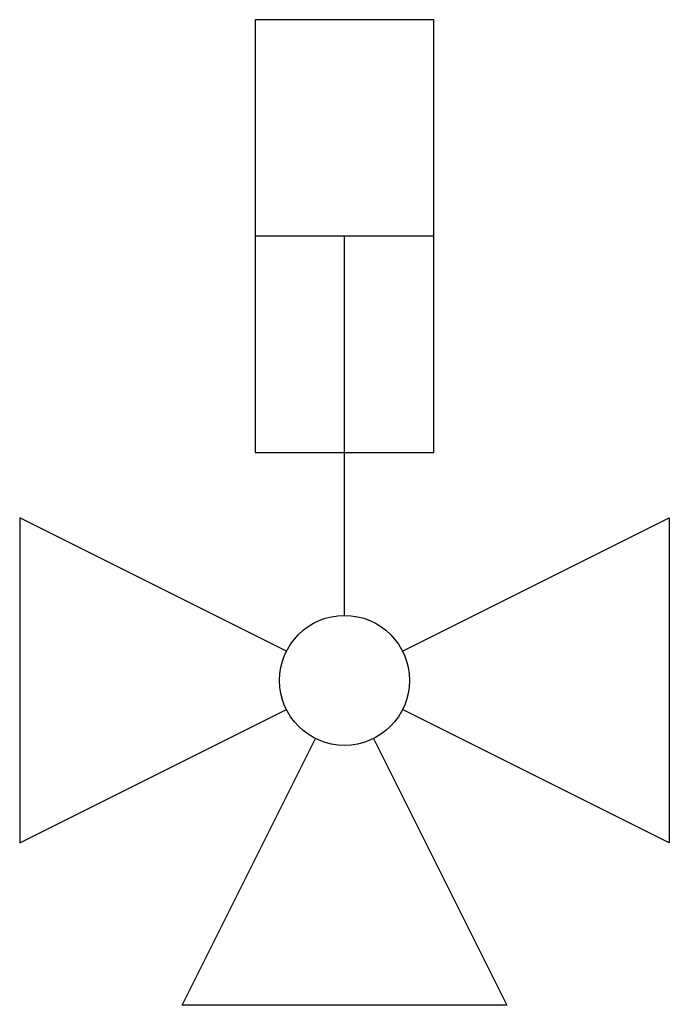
# Model space of a CAD drawing. Header units: millimetres. Extents: x -150 to 150, y -150 to 305.
import ezdxf

# ---------------------------------------------------------------- set-up
doc = ezdxf.new("R2010")
doc.units = ezdxf.units.MM

msp = doc.modelspace()

# ---------------------------------------------------------------- linework, layer by layer
at = {"color": 0, "linetype": 'ByBlock', "lineweight": -2}
for p, q in [((41.19, 305), (-41.19, 305)), ((-41.19, 305), (-41.19, 105.13)), ((41.19, 105.13), (41.19, 305)), ((41.19, 205.06), (-41.19, 205.06)), ((0, 30), (0, 205.06)), ((-41.19, 105.13), (41.19, 105.13))]:
    msp.add_line(p, q, dxfattribs=at)
for points in [[(-26.83, 13.42), (-150, 75), (-150, -75), (-26.83, -13.42)], [(26.83, 13.42), (150, 75)], [(150, 75), (150, -75), (26.83, -13.42)], [(13.42, -26.83), (75, -150), (-75, -150), (-13.42, -26.83)]]:
    msp.add_lwpolyline(points, dxfattribs=at)
msp.add_circle((0, 0), 30, dxfattribs=at)

doc.saveas('drawing.dxf')
